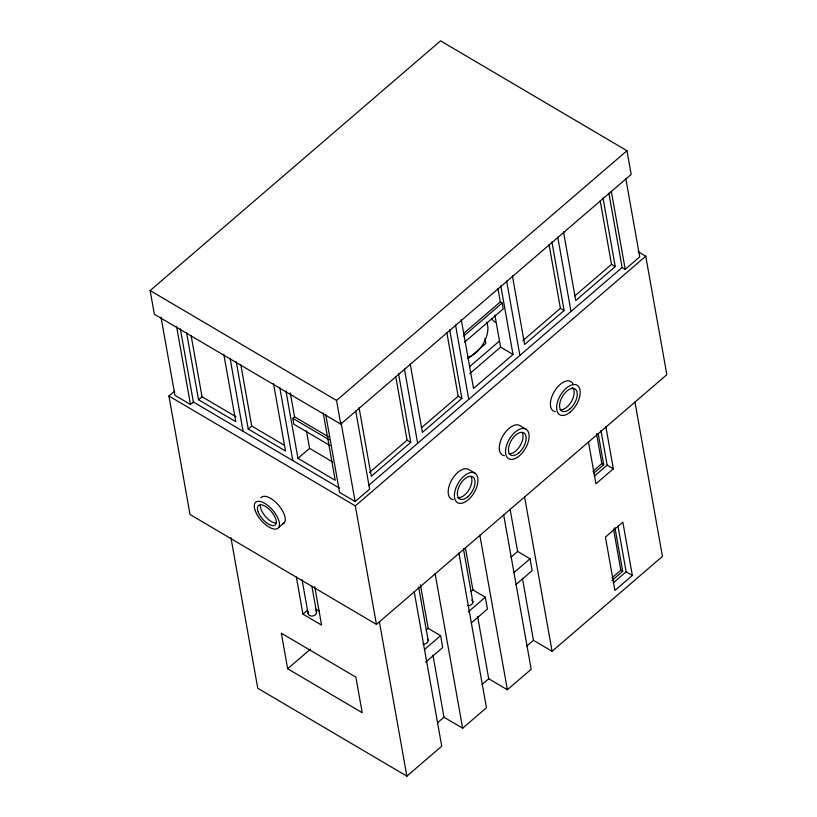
<?xml version="1.0" encoding="UTF-8"?>
<svg xmlns="http://www.w3.org/2000/svg" width="817" height="817" viewBox="0 0 817 817"><rect width="100%" height="100%" fill="white"/><g stroke="black" fill="none" stroke-linecap="round" stroke-linejoin="round"><path stroke-width="1.23" d="M150.144 290.556L440.567 40.85L626.966 150.726L631.184 174.419L340.76 424.125L154.362 314.249L150.144 290.556L336.543 400.432L340.76 424.125M638.077 251.656L645.747 256.181L666.856 374.676L376.433 624.382L190.034 514.506L168.925 396.01L174.715 391.037M161.041 317.302L174.94 395.346L190.473 404.507L193.374 402.005L180.363 328.914M223.807 354.302L235.817 421.715L198.531 399.748L202.024 396.745L191.127 335.573M273.511 383.602L285.521 451.015L248.245 429.048L251.728 426.045L240.831 364.872M330.068 445.592L293.885 424.258L292.833 418.335L294.569 416.833L290.321 392.977M336.543 400.432L626.966 150.726M323.215 412.902L335.225 480.314L297.95 458.347L309.561 448.359L306.436 430.814M463.709 333.387L500.321 301.912L497.921 288.472M463.647 336.144L502.179 303.005L500.321 301.912M464.699 342.068L503.241 308.938L502.179 303.005M467.947 358.796L485.849 343.406L484.951 338.381M278.689 527.455L284.5 522.461M469.622 366.69L499.412 341.077M469.765 373.645L500.586 347.143L494.877 315.056M369.488 472.471L407.06 440.169L395.724 376.494M421.572 427.689L458.174 396.214L446.838 332.55M522.829 340.628L560.401 308.326L549.065 244.651M574.913 295.846L611.514 264.371L600.178 200.706M398.553 373.706L410.788 442.365L371.296 476.321L359.061 407.663M449.677 329.751L461.901 398.42L422.409 432.377L410.175 363.718M500.79 285.807L513.015 354.466L473.523 388.432L461.288 319.764M551.904 241.852L564.128 310.521L524.637 344.478L512.402 275.819M603.017 197.908L615.242 266.567L575.75 300.533L563.516 231.865M368.467 485.584L622.115 267.506L608.869 193.18M325.687 414.362L339.586 492.406L355.119 501.556L369.641 489.077L355.742 411.033M622.115 267.506L625.219 269.334L639.742 256.844L625.832 178.8M376.433 624.382L355.324 505.886L645.747 256.181M314.739 586.688L321.592 625.128L302.944 614.139L307.304 610.391M287.655 668.755L281.324 633.206L355.875 677.15L362.207 712.7L287.655 668.755L310.511 649.106M592.907 471.266L601.843 463.586L596.512 433.653M593.877 473.135L603.712 464.679L598.156 433.5M594.306 476.188L607.143 465.149L600.955 430.426M605.846 426.648L613.353 468.815L595.93 483.797L588.424 441.629M426.27 629.989L428.169 628.344L420.428 584.87M470.99 591.528L472.9 589.894L465.373 547.656M510.962 557.163L517.621 551.444L510.094 509.205M424.442 649.566L440.598 635.677L428.169 628.344M468.212 611.933L485.318 597.217L472.9 589.894M513.893 572.656L530.049 558.767L517.621 551.444M425.596 662.23L442.712 647.524L440.598 635.677M471.276 622.962L487.432 609.073L485.318 597.217M515.997 584.502L532.153 570.613L530.049 558.767M437.35 722.943L443.999 717.224L432.939 655.101M482.071 684.483L488.729 678.764L477.659 616.651M526.802 646.033L533.45 640.314L522.39 578.201M611.913 577.915L620.849 570.225L613.516 529.069M611.984 580.55L622.707 571.328L614.935 527.67M613.301 582.838L626.139 571.798L617.969 525.913M632.358 575.454L614.925 590.436L605.428 537.116L622.85 522.134L632.358 575.454L626.139 571.798M230.925 537.617L257.764 688.251L406.876 776.15L441.731 746.187L414.199 591.61M443.999 717.224L462.636 728.202L486.452 707.726L458.919 553.15M488.729 678.764L507.367 689.752L531.183 669.276L503.65 514.7M533.45 640.314L552.088 651.302L662.454 556.408L634.952 402.005M611.514 264.371L615.242 266.567M560.401 308.326L564.128 310.521M500.586 347.143L513.015 354.466M607.143 465.149L613.353 468.815M601.843 463.586L603.712 464.679M526.311 429.364A17.137 9.263 -59.5 0 0 506.193 446.664A17.137 9.263 -59.5 0 0 519.418 455.794A17.137 9.263 -59.5 0 0 526.311 429.364L520.092 425.708A17.137 9.263 -59.5 0 0 502.343 436.962A17.137 9.263 -59.5 0 0 504.365 455.723M458.174 396.214L461.901 398.42M475.198 473.319A17.137 9.263 -59.5 0 0 455.069 490.619A17.137 9.263 -59.5 0 0 468.304 499.738A17.137 9.263 -59.5 0 0 475.198 473.319L468.978 469.652A17.137 9.263 -59.5 0 0 451.229 480.907A17.137 9.263 -59.5 0 0 453.251 499.667M407.06 440.169L410.788 442.365M620.849 570.225L622.707 571.328M294.569 416.833L328.567 436.87M292.833 418.335L329.016 439.669M309.561 448.359L332.59 461.932M202.024 396.745L236.011 416.782M251.728 426.045L284.622 445.439M193.374 402.005L339.249 487.994M168.925 396.01L355.324 505.886M316.046 609.237L319.335 611.167M611.32 191.29L625.219 269.334M557.756 237.124L570.991 311.451M506.642 281.068L519.878 355.395M524.555 496.716L552.088 651.302M455.529 325.023L468.764 399.35M479.834 535.176L507.367 689.752M463.392 548.656L472.9 602.078M404.415 368.967L417.65 443.294M435.104 573.626L462.636 728.202M418.661 587.117L428.179 640.528M379.374 621.747L406.876 776.15M341.006 422.277L355.119 501.556M285.94 390.935L297.95 458.347M279.771 387.513L292.792 460.604M311.9 586.289L316.567 612.484M302.045 579.631L308.06 613.434M296.326 576.935L302.944 614.139M236.236 361.635L248.245 429.048M230.067 358.214L243.088 431.305M186.531 332.335L198.531 399.748M176.574 326.463L190.473 404.507M555.264 411.737A17.137 9.263 -59.5 0 1 554.784 390.73A17.137 9.263 -59.5 0 1 572.993 383.827M522.308 432.775A12.858 6.944 -59.5 0 1 519.724 446.378A12.858 6.944 -59.5 0 1 508.95 453.66M572.227 387.35A12.858 6.944 -59.5 0 1 571.696 400.984A12.858 6.944 -59.5 0 1 560.064 409.715M260.868 497.931A17.137 7.69 49.3 0 1 278.566 505.253A17.137 7.69 49.3 0 1 282.958 523.758M275.809 523.135A12.858 5.77 49.3 0 1 265.362 516.405A12.858 5.77 49.3 0 1 260.368 505.09M471.092 476.525A12.858 6.944 -59.5 0 1 468.815 490.016A12.858 6.944 -59.5 0 1 458.041 497.645M495.235 322.164A12.858 9.15 -10.1 0 1 491.742 318.416M486.493 322.225A21.426 11.571 -59.5 0 1 484.083 342.262A21.426 11.571 -59.5 0 1 468.172 357.182M472.726 601.302A4.289 3.054 -10.1 0 1 467.692 605.622M471.562 600.046A4.289 3.054 -10.1 0 1 472.267 600.607M427.536 639.068A4.289 3.054 -10.1 0 1 427.383 642.489A4.289 3.054 -10.1 0 1 422.971 644.082M315.924 611.024A4.289 3.054 -10.1 0 1 312.462 616.018A4.289 3.054 -10.1 0 1 308.56 611.841M569.745 409.092A12.858 6.944 -59.5 0 0 575.331 389.188A12.858 6.944 -59.5 0 0 560.176 401.709A12.858 6.944 -59.5 0 0 569.745 409.092M570.256 412.074A17.137 9.263 -59.5 0 0 577.599 385.553A17.137 9.263 -59.5 0 0 557.398 402.362A17.137 9.263 -59.5 0 0 570.256 412.074M518.632 453.037A12.858 6.944 -59.5 0 0 524.218 433.133A12.858 6.944 -59.5 0 0 509.052 445.663A12.858 6.944 -59.5 0 0 518.632 453.037M255.415 511.187A17.137 7.69 49.3 0 0 277.147 528.752A17.137 7.69 49.3 0 0 268.047 505.641A17.137 7.69 49.3 0 0 255.415 511.187M258.284 512.188A12.858 5.77 49.3 0 0 274.583 525.362A12.858 5.77 49.3 0 0 267.751 508.031A12.858 5.77 49.3 0 0 258.284 512.188M467.773 496.777A12.858 6.944 -59.5 0 0 472.941 476.965A12.858 6.944 -59.5 0 0 457.857 489.934A12.858 6.944 -59.5 0 0 467.773 496.777"/></g></svg>
